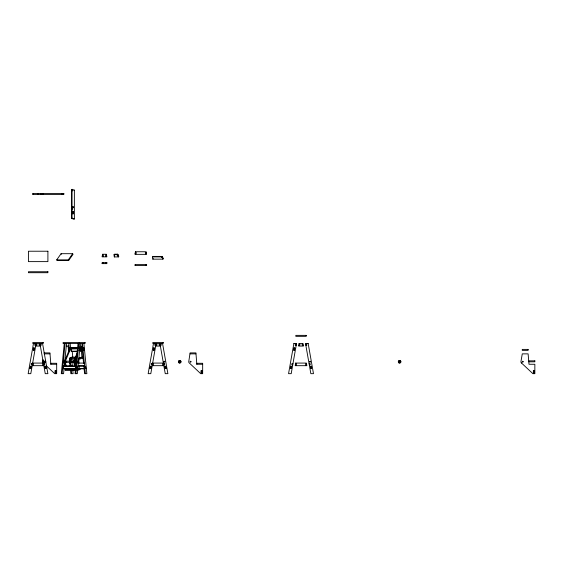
<?xml version="1.0" encoding="UTF-8"?>
<svg xmlns="http://www.w3.org/2000/svg" width="563" height="563" viewBox="0 0 563 563"><rect width="100%" height="100%" fill="white"/><g stroke="black" fill="none" stroke-linecap="round" stroke-linejoin="round"><path stroke-width="0.84" d="M191.012 361.756C190.104 363.599 189.52 359.996 191.012 361.678M523.196 361.756C522.246 363.614 521.732 359.982 523.196 361.678M64.273 343.486L61.304 373.67L63.584 373.67L64.098 368.498M62.113 373.67L65.083 343.486M75.681 368.786L63.605 368.786L63.07 368.617L63.323 366.056L76.265 366.056L76.096 367.766M63.394 366.246L63.535 368.596M64.351 365.908L64.562 361.981A1.703 0.95 -90 0 1 64.668 360.946L69.988 348.201L71.065 347.864M64.858 360.735L66.554 343.486M78.025 343.486L75.055 373.67L77.335 373.67L80.305 343.486M75.864 373.67L78.834 343.486M76.927 368.483L77.342 368.406L76.927 368.483L77.145 366.246L77.532 366.492L77.145 366.246M77.166 368.35L77.356 366.436M77.279 368.596L77.504 366.358M43.098 359.644L42.753 361.798A1.703 1.703 0 0 0 43.112 362.79L43.309 363.001M196.818 364.261L195.924 352.895L190.076 352.895L188.739 361.798A1.703 1.703 0 0 0 189.098 362.79L200.717 373.677L202.666 373.677L202.666 363.283L196.818 363.283L196.818 364.261L202.666 364.261M33.47 343.486L28.15 373.67L30.789 373.67L36.109 343.486M30.057 368.483L30.451 366.246L31.092 366.358L30.691 368.596L30.057 368.483L30.451 366.246M33.287 350.13L33.689 347.892L34.322 348.004L33.928 350.242L33.287 350.13L33.689 347.892M30.691 368.596L31.092 366.358M33.928 350.242L34.322 348.004M153.474 343.486L148.153 373.67L150.793 373.67L156.113 343.486M150.054 368.483L150.455 366.246L151.088 366.358L150.694 368.596L150.054 368.483L150.455 366.246M153.291 350.13L153.685 347.892L154.325 348.004L153.931 350.242L153.291 350.13L153.685 347.892M150.694 368.596L151.088 366.358M153.931 350.242L154.325 348.004M290.466 368.483L290.86 366.246L291.5 366.358L291.099 368.596L290.466 368.483L290.86 366.246M293.696 350.13L294.097 347.892L294.731 348.004L294.336 350.242L293.696 350.13L294.097 347.892M291.099 368.596L291.5 366.358M294.336 350.242L294.731 348.004M80.53 351.157C81.41 351.059 79.728 350.292 80.312 348.919L80.727 348.997L80.312 348.919M83.641 350.242C84.52 350.151 82.838 349.377 83.423 348.004L83.845 348.082L83.423 348.004M85.449 368.596C86.322 368.498 84.64 367.73 85.231 366.358L85.646 366.436L84.422 366.358M63.879 361.46L63.879 362.03M71.874 347.864L70.797 348.201L65.477 360.946A1.703 0.95 -90 0 0 65.371 361.981L66.244 366.407M77.349 354.458L74.64 360.946A1.703 0.95 -90 0 0 74.541 361.981L75.414 366.407M77.518 352.114L73.83 360.946A1.703 0.95 -90 0 0 73.732 361.981L74.605 366.407M78.982 350.552L79.967 348.201L81.037 347.864L81.952 357.139L78.736 358.159L78.996 363.353M45.976 368.483L45.582 366.246L44.941 366.358L45.336 368.596L45.976 368.483L45.582 366.246M45.336 368.596L44.941 366.358M165.979 368.483L165.585 366.246L164.945 366.358L165.339 368.596L165.979 368.483L165.585 366.246M165.339 368.596L164.945 366.358M311.585 368.483L311.184 366.246L310.551 366.358L310.945 368.596L311.585 368.483L311.184 366.246M310.945 368.596L310.551 366.358M56.715 259.867L61.078 253.688L72.655 253.688L73.063 254.272L68.7 260.444L57.123 260.444L56.715 259.867L68.292 259.867L72.655 253.688M72.338 207.107C73.549 206.178 73.415 208.943 72.338 207.641M114.05 254.673L114.472 254.187L117.773 254.187L118.821 256.439L118.399 256.925L114.303 256.925L114.05 254.673L117.35 254.673L117.773 254.187M114.303 256.925L114.725 256.439M117.899 254.919L118.272 256.193L117.899 254.919L117.111 255.067M152.58 256.897L153.002 256.411L162.285 256.411L163.333 258.663L162.911 259.149L152.833 259.149L152.58 256.897L161.862 256.897L162.285 256.411M152.833 259.149L153.256 258.663M162.271 257.305L162.784 258.417L162.271 257.305L161.482 257.453M55.864 372.868L55.864 370.595L55.216 370.595L55.216 372.868L55.864 372.868L55.864 370.595M55.216 372.868L55.216 370.595M201.857 372.868L201.857 370.595L201.202 370.595L201.202 372.868L201.857 372.868L201.857 370.595M201.202 372.868L201.202 370.595M534.041 372.868L534.041 370.595L533.386 370.595L533.386 372.868L534.041 372.868L534.041 370.595M533.386 372.868L533.386 370.595M63.915 361.207L63.886 362.255M72.022 189.323L71.607 189.625L71.607 218.43L73.964 219.232L74.372 218.93L74.372 190.125L72.022 189.323L72.022 218.127L71.607 218.43M73.964 190.428L74.372 190.125M72.493 213.884L72.493 211.751L73.493 211.54L73.493 213.68L73.077 213.982L73.077 211.843L73.493 211.54M399.779 362.283C401.285 360.784 397.717 361.319 399.61 362.312C401.51 361.249 397.858 360.855 399.484 362.298M69.735 349.581L69.573 347.871L70.108 347.702L77.87 347.702M70.03 347.892L69.819 349.496M81.684 344.317L82.219 344.148M77.145 351.347L71.29 351.347L71.044 348.786L78.264 348.617M71.726 351.045L71.367 351.157L71.149 348.919L70.34 348.919M71.29 351.347L77.68 351.178M70.368 357.653L71.973 357.139L76.132 357.139M69.96 365.95L69.573 358.159L72.782 357.139L72.205 351.242M79.531 357.653L82.754 357.139L82.852 358.103L79.643 359.117L79.545 358.159L82.754 357.139M71.374 366.224L71.909 366.056M66.877 369.56L70.086 368.547M77.645 369.054L79.256 368.547L79.123 365.95M77.652 369.307L80.066 368.547L80.157 369.511L77.75 370.271M161.623 257.291L162.411 257.143M106.498 254.912L105.541 255.081L105.767 256.362L106.724 256.193M146.274 252.414L145.317 252.583L145.543 253.864L146.5 253.695M303.042 344.148L302.085 344.317L302.31 345.591L303.267 345.422M305.639 344.148L306.603 343.979L306.828 345.253L305.871 345.422M306.497 363.74L305.54 363.909L305.765 365.183L306.722 365.014M309.094 363.74L310.058 363.564L310.283 364.845L309.319 365.014M35.652 346.083L40.381 346.083M66.3 346.083L68.932 346.083M79.235 346.083L82.684 346.083M155.655 346.083L160.378 346.083M79.594 347.702L82.184 347.702M69.573 347.871L78.194 347.871M79.925 347.871L82.508 347.871M69.988 348.201L70.797 348.201M71.044 348.786L77.729 348.786M80.706 350.263L82.437 350.263M81.037 350.432L82.761 350.432M44.09 352.895L49.938 352.895L50.832 364.261L56.68 364.261M44.09 353.867L49.938 353.867M190.076 353.867L195.924 353.867M69.608 358.159L75.407 358.159M69.706 359.117L75.498 359.117M65.561 360.707L64.731 360.763L65.526 360.784M74.724 360.707L73.894 360.763L74.696 360.784M65.794 361.179L74.358 361.179M65.772 362.312L76.047 362.312M65.456 362.466L64.646 362.466L65.435 366.407M73.809 362.466L74.619 362.466M32.654 363.079L43.372 363.079M69.798 363.079L70.607 363.079M77.567 363.079L84.351 363.079M152.657 363.079L163.376 363.079M32.197 365.676L43.83 365.676M63.563 365.676L65.991 365.676M69.242 365.676L70.861 365.676M78.123 365.676L84.612 365.676M152.2 365.676L163.833 365.676M75.935 366.224L63.323 366.056M79.137 366.224L84.316 366.224M68.468 368.547L75.097 368.547M77.581 368.547L80.066 368.547M63.07 368.617L76.012 368.617M79.925 368.617L84.239 368.617M79.39 368.786L84.57 368.786M76.04 369.56L65.259 369.56L65.35 370.524L76.118 370.524M72.493 211.751L73.077 211.843M73.493 213.68L72.901 213.581L72.901 211.449M135.324 252.414L136.281 252.583L136.056 253.864L135.099 253.695M102.459 254.912L103.423 255.081L103.191 256.362L102.234 256.193M299.002 344.148L299.959 344.317L299.734 345.591L298.777 345.422M296.405 344.148L295.441 343.979L295.216 345.253L296.18 345.422M295.547 363.74L296.504 363.909L296.279 365.183L295.322 365.014M292.95 363.74L291.986 363.564L291.761 364.845L292.725 365.014M79.432 343.979L79.967 344.148M72.022 218.127L74.372 218.93M521.408 362.931L532.901 373.677L534.85 373.677L534.85 364.261L529.002 364.261L528.108 353.867L522.267 353.867L520.923 361.798A1.703 1.703 0 0 0 521.282 362.79L521.479 363.001M46.483 365.964L54.731 373.677L56.68 373.677L56.68 363.283L50.832 363.283L50.832 364.261M68.292 259.867L68.7 260.444M61.078 253.688L61.487 254.272M161.862 256.897L162.911 259.149M117.35 254.673L118.399 256.925M162.559 343.486L167.887 373.67L165.248 373.67L159.92 343.486M42.556 343.486L47.883 373.67L45.244 373.67L39.917 343.486M83.901 343.486L86.871 373.67L84.591 373.67L83.824 365.908M83.781 347.892L84 350.13M85.583 366.246L85.808 368.483M83.662 348.138L83.852 350.059M85.47 366.492L85.66 368.406M82.43 343.486L85.393 373.67M81.874 346.076L83.57 363.325M80.671 348.807L80.889 351.045M80.551 349.053L80.741 350.974M70.15 343.486L70.572 347.8M71.677 359.011L72.353 365.908M72.782 370.222L73.12 373.67L70.839 373.67L70.502 370.222M68.679 343.486L69.439 351.249M70.206 359.011L70.882 365.908M71.311 370.222L71.649 373.67M68.123 346.076L68.721 352.107M69.566 360.735L69.819 363.325M146.155 264.603L146.155 265.581M135.437 264.603L135.437 265.581M106.386 262.661L106.386 263.632M102.579 262.661L102.579 263.632M79.277 342.508L79.277 343.486M63.366 193.51L63.366 194.488M40.43 193.51L40.43 194.488M38.157 193.51L38.157 194.488M33.175 193.51L33.175 194.488M65.076 363.015A1.302 0.725 -90 0 1 64.555 361.298A1.302 0.725 -90 0 1 65.568 360.587M64.682 362.839A1.302 0.725 -90 0 1 63.563 361.805A1.302 0.725 -90 0 1 64.625 360.587M65.005 362.678A1.14 0.633 -90 0 1 64.956 360.876M64.471 362.727A1.14 0.633 -90 0 1 63.52 361.742A1.14 0.633 -90 0 1 64.471 360.756M76.139 362.839A1.302 0.725 -90 0 1 75.02 361.805A1.302 0.725 -90 0 1 76.082 360.587M76.357 362.896A1.302 0.725 -90 0 1 76.012 361.298A1.302 0.725 -90 0 1 76.842 360.475M76.251 362.227A1.14 0.633 -90 0 1 76.716 360.623M75.773 362.839A1.14 0.633 -90 0 1 74.978 361.742A1.14 0.633 -90 0 1 75.773 360.644M45.42 360.869A1.302 1.302 0 0 1 45.336 362.706M43.759 362.839A1.302 1.302 0 0 1 43.365 361.045M45.265 360.939A1.14 1.14 0 0 1 45.265 362.544M43.724 362.614A1.14 1.14 0 0 1 43.478 361.172M77.462 361.643C77.968 363.529 78.166 360.25 77.462 361.643M66.005 361.643C66.378 363.628 66.997 360.13 66.005 361.643M43.907 361.615C44.667 363.747 45.54 360.024 43.907 361.615M45.026 361.72C43.886 363.691 43.717 359.841 45.026 361.72M179.168 361.615C179.914 363.747 180.836 360.06 179.175 361.594C179.907 363.782 180.822 360.024 179.168 361.615M78.088 361.763C77.624 363.022 77.659 360.496 78.088 361.692M72.697 206.931C73.26 209.063 74.302 205.755 72.697 206.931M44.069 361.636C44.561 363.191 45.272 360.545 44.069 361.636M179.33 361.636C179.829 363.191 180.533 360.545 179.33 361.636M399.216 361.636C399.716 363.191 400.42 360.545 399.216 361.636M31.577 363.564L31.352 364.845L33.273 365.183L33.498 363.909L31.577 363.564M35.033 343.979L34.807 345.253L36.729 345.591L36.954 344.317L35.033 343.979M102.579 254.258L102.121 256.855L106.843 256.855L106.386 254.258L102.579 254.258M135.437 251.752L134.979 254.349L146.619 254.349L146.155 251.752L135.437 251.752M151.581 363.564L151.356 364.845L153.277 365.183L153.502 363.909L151.581 363.564M155.036 343.979L154.811 345.253L156.732 345.591L156.957 344.317L155.036 343.979M293.879 343.486L288.559 373.67L291.198 373.67L296.518 343.486L293.879 343.486M295.666 363.079L295.202 365.676L306.842 365.676L306.385 363.079L295.666 363.079M299.115 343.486L298.657 346.083L303.387 346.083L302.929 343.486L299.115 343.486M163.924 361.552C164.431 363.775 165.74 360.172 163.924 361.552M309.53 361.552C310.037 363.775 311.346 360.172 309.53 361.552M114.395 254.919L114.38 256.193L114.395 254.919M71.881 190.048L71.747 191.371L71.881 190.048M71.881 208.746L71.747 210.069L71.881 208.746M40.993 343.979L39.079 344.317L39.304 345.591L41.219 345.253L40.993 343.979M44.449 363.564L42.535 363.909L42.76 365.183L44.674 364.845L44.449 363.564M160.997 343.979L159.083 344.317L159.308 345.591L161.222 345.253L160.997 343.979M164.452 363.564L162.531 363.909L162.756 365.183L164.678 364.845L164.452 363.564M63.83 193.51L32.717 193.51L32.717 194.488L63.83 194.488L63.83 193.51M43.26 193.834L41.965 194.165L43.26 193.834M63.155 193.834L61.86 194.165L63.155 193.834M47.904 251.225L28.417 251.225L28.417 261.619L47.904 261.619L47.904 251.225M106.843 262.661L102.121 262.661L102.121 263.632L106.843 263.632L106.843 262.661M103.423 262.984L102.234 263.308L103.423 262.984M106.724 262.984L105.541 263.308L106.724 262.984M146.619 264.603L134.979 264.603L134.979 265.581L146.619 265.581L146.619 264.603M47.904 271.739L28.417 271.739L28.417 272.71L47.904 272.71L47.904 271.739M306.223 335.365L295.828 335.365L295.828 336.343L306.223 336.343L306.223 335.365M43.21 342.508L32.816 342.508L32.816 343.486L43.21 343.486L43.21 342.508M85.069 342.508L63.098 342.508L63.098 343.486L85.069 343.486L85.069 342.508M163.214 342.508L152.819 342.508L152.819 343.486L163.214 343.486L163.214 342.508M308.165 343.486L305.526 343.486L310.846 373.67L313.485 373.67L308.165 343.486M528.108 349.398L522.267 349.398L522.267 350.376L528.108 350.376L528.108 349.398M534.85 360.848L529.002 360.848L529.002 361.826L534.85 361.826L534.85 360.848M398.907 362.839A1.302 1.302 0 0 0 400.905 361.805A1.302 1.302 0 0 0 399.012 360.587A1.302 1.302 0 0 0 398.907 362.839M399.04 362.727A1.14 1.14 0 0 0 400.743 361.742A1.14 1.14 0 0 0 399.04 360.756A1.14 1.14 0 0 0 399.04 362.727M179.02 362.839A1.302 1.302 0 0 0 181.019 361.805A1.302 1.302 0 0 0 179.125 360.587A1.302 1.302 0 0 0 179.02 362.839M179.154 362.727A1.14 1.14 0 0 0 180.857 361.742A1.14 1.14 0 0 0 179.154 360.756A1.14 1.14 0 0 0 179.154 362.727"/></g></svg>
